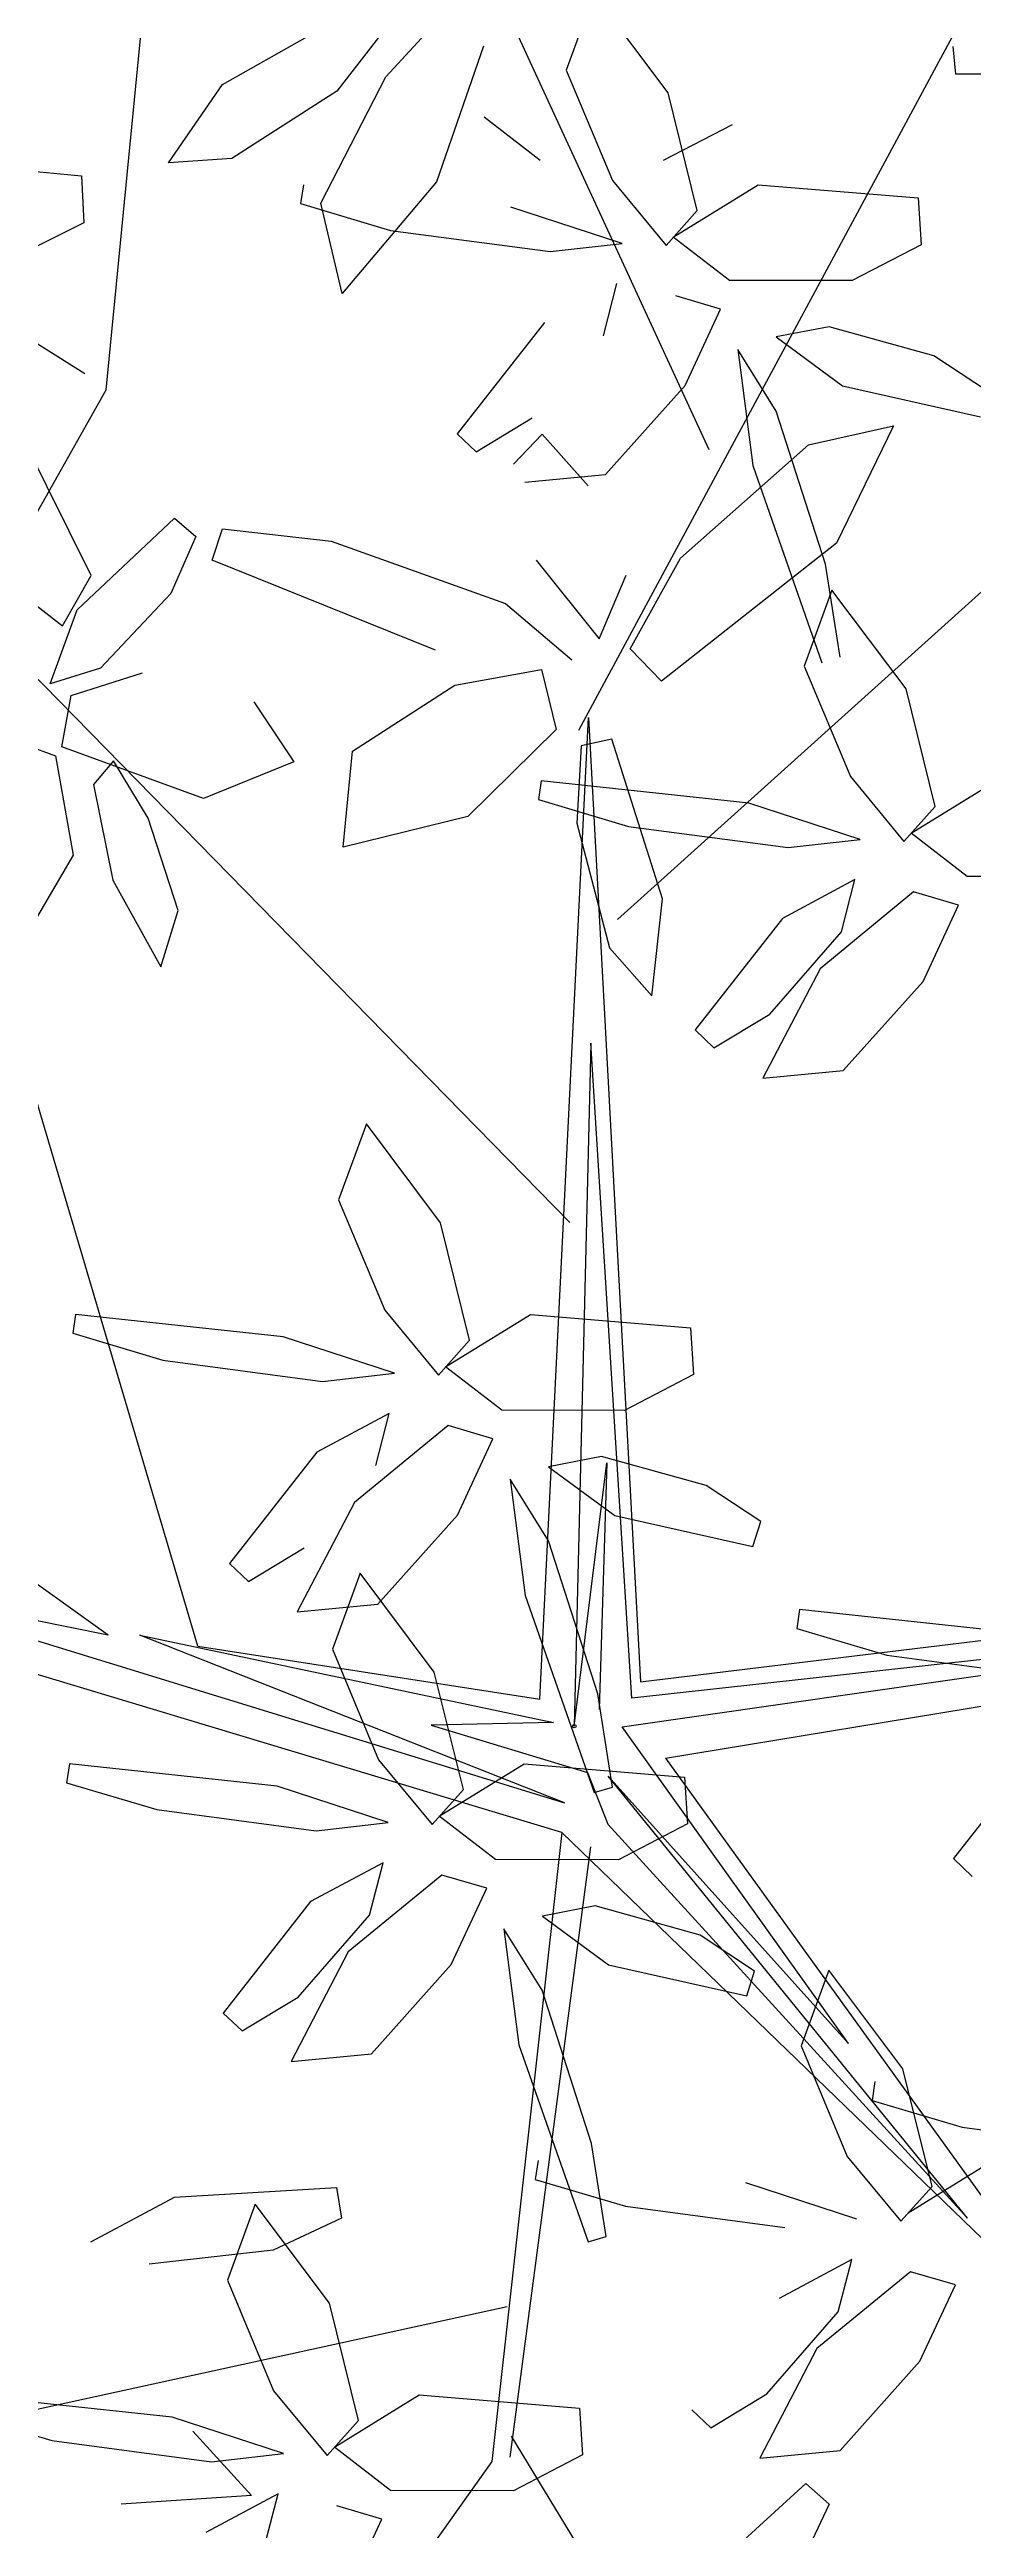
# Model space of a CAD drawing. Header units: inches. Extents: x 218980 to 233865, y 587194 to 599270.
# Drawn here: x 219072.364 to 219073.442, y 587455.978 to 587458.88 of the extents above; entities that cross this region are included whole.
import ezdxf

# ---------------------------------------------------------------- set-up
doc = ezdxf.new("R2010")
doc.units = ezdxf.units.IN
doc.header["$MEASUREMENT"] = 0
doc.layers.get('0').update_dxf_attribs({"lineweight": 0})
doc.layers.add('Proposed Urban Design', color=250, linetype='Continuous', lineweight=0)
doc.styles.get("Standard").update_dxf_attribs({"font": 'arial.ttf'})

# ---------------------------------------------------------------- blocks, each defined once
blk = doc.blocks.new('tree2')
at = {"color": 44}
for p, q in [((325197.7896, 3048395.9247), (325197.157, 3048397.2958)), ((325196.3759, 3048396.0655), (325196.4914, 3048397.2412)), ((325197.4844, 3048395.2679), (325198.5214, 3048397.1925)), ((325196.3265, 3048396.1031), (325195.2963, 3048396.7475)), ((325197.5754, 3048394.8242), (325199.687, 3048396.7258)), ((325197.4634, 3048394.1139), (325195.1158, 3048396.5105)), ((325195.9332, 3048395.2795), (325196.3759, 3048396.0655)), ((325196.5911, 3048393.1216), (325195.9579, 3048395.2607)), ((325197.393, 3048392.9975), (325197.5069, 3048395.2976)), ((325197.5069, 3048395.2976), (325197.6286, 3048393.0376)), ((325193.6755, 3048395.0805), (325196.3806, 3048393.1483)), ((325197.5124, 3048394.5345), (325197.4738, 3048392.934)), ((325197.6089, 3048392.9998), (325197.5124, 3048394.5345)), ((325197.4738, 3048392.934), (325197.5497, 3048393.5508)), ((325197.5497, 3048393.5508), (325197.532, 3048392.9733)), ((325195.566, 3048393.3127), (325196.3806, 3048393.1483)), ((325195.7183, 3048393.2863), (325197.4506, 3048392.7547)), ((325197.6286, 3048393.0376), (325199.5519, 3048393.2718)), ((325197.4447, 3048392.6847), (325195.5982, 3048393.241)), ((325197.5858, 3048392.9323), (325199.5429, 3048393.2131)), ((325199.5429, 3048393.2131), (325197.6089, 3048392.9998)), ((325197.6873, 3048392.8592), (325199.5967, 3048393.1727)), ((325196.4555, 3048393.147), (325197.4252, 3048392.9427)), ((325197.4506, 3048392.7547), (325196.4555, 3048393.147)), ((325196.5911, 3048393.1216), (325197.393, 3048392.9975)), ((325197.4252, 3048392.9427), (325197.1381, 3048392.9361)), ((325197.1381, 3048392.9361), (325197.5045, 3048392.8256)), ((325198.1165, 3048392.1907), (325197.5858, 3048392.9323)), ((325197.5045, 3048392.8256), (325197.5523, 3048392.7041)), ((325198.3955, 3048391.7812), (325197.5532, 3048392.8168)), ((325197.5532, 3048392.8168), (325198.1165, 3048392.1907)), ((325197.6873, 3048392.8592), (325198.6503, 3048391.525)), ((325197.5523, 3048392.7041), (325198.3955, 3048391.7812)), ((325197.4447, 3048392.6847), (325197.2803, 3048391.2113)), ((325197.512, 3048392.6512), (325197.3225, 3048391.221)), ((325197.4447, 3048392.6847), (325198.6256, 3048391.5438)), ((325197.3163, 3048391.5736), (325193.7676, 3048390.7982)), ((325197.3255, 3048391.2705), (325198.9193, 3048388.6524)), ((325197.2803, 3048391.2113), (325195.6173, 3048388.8744))]:
    blk.add_line(p, q, dxfattribs=at)
at = {"color": 60}
for p, q in [((325197.52, 3048396.9924), (325197.455, 3048396.8145)), ((325197.6937, 3048396.7609), (325197.52, 3048396.9924)), ((325196.6492, 3048396.781), (325196.981, 3048396.9684)), ((325197.0318, 3048396.799), (325197.1899, 3048396.9699)), ((325197.0255, 3048396.9052), (325196.9171, 3048396.7651)), ((325197.2608, 3048396.8707), (325197.1508, 3048396.5524)), ((325198.3683, 3048396.8052), (325198.3617, 3048396.87)), ((325197.455, 3048396.8145), (325197.5631, 3048396.5556)), ((325196.5224, 3048396.597), (325196.6492, 3048396.781)), ((325196.9171, 3048396.7651), (325196.6708, 3048396.6071)), ((325196.8799, 3048396.5023), (325197.0318, 3048396.799)), ((325197.7621, 3048396.4854), (325197.6937, 3048396.7609)), ((325198.6819, 3048396.8044), (325198.3683, 3048396.8052)), ((325197.3938, 3048396.6027), (325197.2621, 3048396.7045)), ((325197.8436, 3048396.6865), (325197.6819, 3048396.6023)), ((325195.9437, 3048396.6027), (325196.3188, 3048396.5666)), ((325196.6708, 3048396.6071), (325196.5224, 3048396.597)), ((325196.3188, 3048396.5666), (325196.3242, 3048396.4569)), ((325196.8385, 3048396.5459), (325196.8317, 3048396.5018)), ((325197.1508, 3048396.5524), (325196.9297, 3048396.2911)), ((325197.5631, 3048396.5556), (325197.6888, 3048396.4037)), ((325197.7057, 3048396.4233), (325197.9046, 3048396.5458)), ((325197.9046, 3048396.5458), (325198.2803, 3048396.5149)), ((325196.8317, 3048396.5018), (325197.0432, 3048396.4389)), ((325196.9297, 3048396.2911), (325196.8799, 3048396.5023)), ((325197.5859, 3048396.4083), (325197.3253, 3048396.4936)), ((325197.6888, 3048396.4037), (325197.7621, 3048396.4854)), ((325198.2803, 3048396.5149), (325198.2872, 3048396.4052)), ((325196.3242, 3048396.4569), (325196.1613, 3048396.375)), ((325197.0432, 3048396.4389), (325197.4171, 3048396.3891)), ((325197.4171, 3048396.3891), (325197.5859, 3048396.4083)), ((325197.8373, 3048396.3215), (325197.7057, 3048396.4233)), ((325198.2872, 3048396.4052), (325198.1254, 3048396.3211)), ((325197.542, 3048396.1916), (325197.5736, 3048396.3141)), ((325198.1254, 3048396.3211), (325197.8373, 3048396.3215)), ((325197.8167, 3048396.2545), (325197.7115, 3048396.2855)), ((325197.7337, 3048396.0757), (325197.8167, 3048396.2545)), ((325197.4038, 3048396.2231), (325197.199, 3048395.962)), ((325198.0714, 3048396.2132), (325197.9473, 3048396.1891)), ((325197.9473, 3048396.1891), (325198.1025, 3048396.0749)), ((325198.317, 3048396.1448), (325198.0714, 3048396.2132)), ((325197.8569, 3048396.1596), (325197.8921, 3048395.8877)), ((325197.9469, 3048396.0155), (325197.8569, 3048396.1596)), ((325198.445, 3048396.0604), (325198.317, 3048396.1448)), ((325197.5466, 3048395.8667), (325197.7337, 3048396.0757)), ((325198.1025, 3048396.0749), (325198.4262, 3048396.0023)), ((325197.2434, 3048395.9201), (325197.3746, 3048395.9993)), ((325198.0628, 3048395.6565), (325197.9469, 3048396.0155)), ((325196.3409, 3048395.63), (325196.1856, 3048395.9434)), ((325197.199, 3048395.962), (325197.2434, 3048395.9201)), ((325197.3987, 3048395.9613), (325197.3312, 3048395.8911)), ((325197.5063, 3048395.8407), (325197.3987, 3048395.9613)), ((325198.0231, 3048395.9363), (325198.2219, 3048395.9813)), ((325198.2219, 3048395.9813), (325198.0886, 3048395.7056)), ((325197.7226, 3048395.6708), (325198.0231, 3048395.9363)), ((325197.8921, 3048395.8877), (325198.0543, 3048395.4257)), ((325197.358, 3048395.8488), (325197.5466, 3048395.8667)), ((325196.3085, 3048395.5494), (325196.5367, 3048395.7644)), ((325196.5367, 3048395.7644), (325196.5861, 3048395.7219)), ((325196.5861, 3048395.7219), (325196.5282, 3048395.5877)), ((325196.6249, 3048395.6659), (325196.6488, 3048395.7394)), ((325196.6488, 3048395.7394), (325196.9041, 3048395.7109)), ((325196.9041, 3048395.7109), (325197.3127, 3048395.5644)), ((325196.0822, 3048395.6611), (325196.274, 3048395.512)), ((325197.1483, 3048395.4554), (325196.6249, 3048395.6659)), ((325197.3842, 3048395.6663), (325197.5323, 3048395.4818)), ((325197.6049, 3048395.4584), (325197.7226, 3048395.6708)), ((325198.0886, 3048395.7056), (325197.6783, 3048395.3823)), ((325198.097, 3048395.4385), (325198.0628, 3048395.6565)), ((325196.274, 3048395.512), (325196.3409, 3048395.63)), ((325197.5323, 3048395.4818), (325197.5952, 3048395.6311)), ((325198.0778, 3048395.5958), (325198.0128, 3048395.4179)), ((325198.2515, 3048395.3643), (325198.0778, 3048395.5958)), ((325196.2452, 3048395.3762), (325196.3085, 3048395.5494)), ((325196.5282, 3048395.5877), (325196.3628, 3048395.4128)), ((325197.3127, 3048395.5644), (325197.4682, 3048395.4325)), ((325197.6783, 3048395.3823), (325197.6049, 3048395.4584)), ((325198.0128, 3048395.4179), (325198.121, 3048395.1591)), ((325196.3628, 3048395.4128), (325196.2452, 3048395.3762)), ((325196.2938, 3048395.3488), (325196.4617, 3048395.4021)), ((325196.9541, 3048395.2188), (325197.1933, 3048395.373)), ((325197.1933, 3048395.373), (325197.3971, 3048395.4101)), ((325197.3971, 3048395.4101), (325197.4309, 3048395.2693)), ((325198.3199, 3048395.0889), (325198.2515, 3048395.3643)), ((325196.2722, 3048395.2286), (325196.2938, 3048395.3488)), ((325196.7226, 3048395.3343), (325196.816, 3048395.1935)), ((325196.116, 3048395.2598), (325196.2578, 3048395.2075)), ((325197.4309, 3048395.2693), (325197.2238, 3048395.0652)), ((325197.5616, 3048395.2469), (325197.4901, 3048395.2313)), ((325197.6806, 3048394.8726), (325197.5616, 3048395.2469)), ((325196.2578, 3048395.2075), (325196.2989, 3048394.9747)), ((325196.6046, 3048395.1074), (325196.2722, 3048395.2286)), ((325196.3933, 3048395.1962), (325196.3468, 3048395.1408)), ((325196.4745, 3048395.0617), (325196.3933, 3048395.1962)), ((325196.816, 3048395.1935), (325196.6046, 3048395.1074)), ((325196.9315, 3048394.9934), (325196.9541, 3048395.2188)), ((325197.4901, 3048395.2313), (325197.4794, 3048395.05)), ((325196.3468, 3048395.1408), (325196.3919, 3048394.9161)), ((325197.3963, 3048395.1493), (325197.3895, 3048395.1052)), ((325197.8831, 3048395.097), (325197.3963, 3048395.1493)), ((325198.121, 3048395.1591), (325198.2467, 3048395.0072)), ((325198.2635, 3048395.0267), (325198.4625, 3048395.1492)), ((325197.3895, 3048395.1052), (325197.601, 3048395.0423)), ((325198.1438, 3048395.0118), (325197.8831, 3048395.097)), ((325198.2467, 3048395.0072), (325198.3199, 3048395.0889)), ((325196.5449, 3048394.8452), (325196.4745, 3048395.0617)), ((325197.2238, 3048395.0652), (325196.9315, 3048394.9934)), ((325197.4794, 3048395.05), (325197.5559, 3048394.758)), ((325197.601, 3048395.0423), (325197.9749, 3048394.9925)), ((325197.9749, 3048394.9925), (325198.1438, 3048395.0118)), ((325198.3951, 3048394.9249), (325198.2635, 3048395.0267)), ((325196.2989, 3048394.9747), (325196.1724, 3048394.7583)), ((325196.3919, 3048394.9161), (325196.5042, 3048394.7132)), ((325198.1315, 3048394.9175), (325197.9616, 3048394.8265)), ((325198.0998, 3048394.795), (325198.1315, 3048394.9175)), ((325198.6833, 3048394.9245), (325198.3951, 3048394.9249)), ((325196.5042, 3048394.7132), (325196.5449, 3048394.8452)), ((325197.6554, 3048394.6456), (325197.6806, 3048394.8726)), ((325198.2693, 3048394.8889), (325198.05, 3048394.7087)), ((325198.3746, 3048394.8579), (325198.2693, 3048394.8889)), ((325198.2915, 3048394.6791), (325198.3746, 3048394.8579)), ((325197.9324, 3048394.6027), (325198.0998, 3048394.795)), ((325197.5559, 3048394.758), (325197.6554, 3048394.6456)), ((325198.1044, 3048394.4701), (325198.2915, 3048394.6791)), ((325196.9862, 3048394.3452), (325196.9212, 3048394.1673)), ((325197.1599, 3048394.1137), (325196.9862, 3048394.3452)), ((325196.9212, 3048394.1673), (325197.0293, 3048393.9084)), ((325196.3047, 3048393.8987), (325196.2979, 3048393.8546)), ((325196.2979, 3048393.8546), (325196.5094, 3048393.7917)), ((325196.7915, 3048393.8464), (325196.3047, 3048393.8987)), ((325196.5094, 3048393.7917), (325196.8833, 3048393.7419))]:
    blk.add_line(p, q, dxfattribs=at)
at = {"color": 62}
for p, q in [((325197.9616, 3048394.8265), (325197.7568, 3048394.5655)), ((325198.05, 3048394.7087), (325197.9158, 3048394.4523)), ((325197.7568, 3048394.5655), (325197.8012, 3048394.5235)), ((325197.8012, 3048394.5235), (325197.9324, 3048394.6027)), ((325197.9158, 3048394.4523), (325198.1044, 3048394.4701)), ((325197.2283, 3048393.8383), (325197.1599, 3048394.1137)), ((325197.0293, 3048393.9084), (325197.155, 3048393.7566)), ((325197.1719, 3048393.7761), (325197.3708, 3048393.8986)), ((325197.3708, 3048393.8986), (325197.7465, 3048393.8677)), ((325197.7465, 3048393.8677), (325197.7534, 3048393.7581)), ((325197.0521, 3048393.7611), (325196.7915, 3048393.8464)), ((325197.155, 3048393.7566), (325197.2283, 3048393.8383)), ((325196.8833, 3048393.7419), (325197.0521, 3048393.7611)), ((325197.3035, 3048393.6743), (325197.1719, 3048393.7761)), ((325197.7534, 3048393.7581), (325197.5916, 3048393.6739)), ((325197.0398, 3048393.6669), (325196.87, 3048393.5759)), ((325197.1777, 3048393.6383), (325196.9584, 3048393.4581)), ((325197.0082, 3048393.5444), (325197.0398, 3048393.6669)), ((325197.2829, 3048393.6073), (325197.1777, 3048393.6383)), ((325197.5916, 3048393.6739), (325197.3035, 3048393.6743)), ((325196.87, 3048393.5759), (325196.6652, 3048393.3149)), ((325197.1999, 3048393.4285), (325197.2829, 3048393.6073)), ((325197.5376, 3048393.566), (325197.4135, 3048393.5419)), ((325197.7832, 3048393.4976), (325197.5376, 3048393.566)), ((325197.3231, 3048393.5124), (325197.3583, 3048393.2405)), ((325197.4131, 3048393.3683), (325197.3231, 3048393.5124)), ((325197.4135, 3048393.5419), (325197.5686, 3048393.4277)), ((325196.9584, 3048393.4581), (325196.8242, 3048393.2017)), ((325197.9112, 3048393.4133), (325197.7832, 3048393.4976)), ((325197.0128, 3048393.2195), (325197.1999, 3048393.4285)), ((325197.5686, 3048393.4277), (325197.8924, 3048393.3551)), ((325197.8924, 3048393.3551), (325197.9112, 3048393.4133)), ((325196.7096, 3048393.2729), (325196.8408, 3048393.3521)), ((325197.529, 3048393.0094), (325197.4131, 3048393.3683)), ((325196.6652, 3048393.3149), (325196.7096, 3048393.2729)), ((325196.9716, 3048393.2921), (325196.9066, 3048393.1142)), ((325197.1454, 3048393.0606), (325196.9716, 3048393.2921)), ((325196.8242, 3048393.2017), (325197.0128, 3048393.2195)), ((325197.3583, 3048393.2405), (325197.5204, 3048392.7785)), ((325198.0019, 3048393.2074), (325197.9952, 3048393.1632)), ((325197.9952, 3048393.1632), (325198.2067, 3048393.1003)), ((325198.4888, 3048393.155), (325198.0019, 3048393.2074)), ((325196.9066, 3048393.1142), (325197.0148, 3048392.8553)), ((325198.2067, 3048393.1003), (325198.5806, 3048393.0505)), ((325197.2137, 3048392.7852), (325197.1454, 3048393.0606)), ((325197.5632, 3048392.7914), (325197.529, 3048393.0094)), ((325196.2901, 3048392.8456), (325196.2833, 3048392.8015)), ((325196.777, 3048392.7933), (325196.2901, 3048392.8456)), ((325197.0148, 3048392.8553), (325197.1405, 3048392.7035)), ((325197.1573, 3048392.723), (325197.3563, 3048392.8455)), ((325197.3563, 3048392.8455), (325197.7319, 3048392.8146)), ((325197.7319, 3048392.8146), (325197.7388, 3048392.705)), ((325196.2833, 3048392.8015), (325196.4948, 3048392.7386)), ((325197.0376, 3048392.708), (325196.777, 3048392.7933)), ((325197.1405, 3048392.7035), (325197.2137, 3048392.7852)), ((325197.5204, 3048392.7785), (325197.5632, 3048392.7914)), ((325196.4948, 3048392.7386), (325196.8687, 3048392.6888)), ((325196.8687, 3048392.6888), (325197.0376, 3048392.708)), ((325197.289, 3048392.6212), (325197.1573, 3048392.723)), ((325197.7388, 3048392.705), (325197.5771, 3048392.6208)), ((325197.0253, 3048392.6138), (325196.8554, 3048392.5228)), ((325197.1631, 3048392.5852), (325196.9439, 3048392.4049)), ((325196.9936, 3048392.4913), (325197.0253, 3048392.6138)), ((325197.2684, 3048392.5542), (325197.1631, 3048392.5852)), ((325197.5771, 3048392.6208), (325197.289, 3048392.6212)), ((325196.8554, 3048392.5228), (325196.6506, 3048392.2617)), ((325197.1854, 3048392.3754), (325197.2684, 3048392.5542)), ((325196.8263, 3048392.299), (325196.9936, 3048392.4913)), ((325197.3085, 3048392.4593), (325197.3437, 3048392.1874)), ((325197.3985, 3048392.3152), (325197.3085, 3048392.4593)), ((325197.523, 3048392.5129), (325197.3989, 3048392.4888)), ((325197.3989, 3048392.4888), (325197.5541, 3048392.3746)), ((325197.7686, 3048392.4445), (325197.523, 3048392.5129)), ((325196.9439, 3048392.4049), (325196.8097, 3048392.1485)), ((325197.8966, 3048392.3601), (325197.7686, 3048392.4445)), ((325196.9982, 3048392.1664), (325197.1854, 3048392.3754)), ((325197.5541, 3048392.3746), (325197.8779, 3048392.302)), ((325197.8779, 3048392.302), (325197.8966, 3048392.3601)), ((325196.695, 3048392.2198), (325196.8263, 3048392.299)), ((325197.5144, 3048391.9562), (325197.3985, 3048392.3152)), ((325196.6506, 3048392.2617), (325196.695, 3048392.2198)), ((325196.8097, 3048392.1485), (325196.9982, 3048392.1664)), ((325197.389, 3048391.916), (325197.3822, 3048391.8719)), ((325196.3404, 3048391.7256), (325196.5362, 3048391.8303)), ((325196.5362, 3048391.8303), (325196.9164, 3048391.8533)), ((325196.9164, 3048391.8533), (325196.9277, 3048391.781)), ((325196.7258, 3048391.8136), (325196.6608, 3048391.6358)), ((325196.8995, 3048391.5822), (325196.7258, 3048391.8136)), ((325196.9277, 3048391.781), (325196.768, 3048391.7062)), ((325196.768, 3048391.7062), (325196.4773, 3048391.673)), ((325196.6608, 3048391.6358), (325196.7689, 3048391.3769)), ((325196.9679, 3048391.3067), (325196.8995, 3048391.5822)), ((325196.7689, 3048391.3769), (325196.8946, 3048391.225)), ((325196.9114, 3048391.2445), (325197.1104, 3048391.3671)), ((325196.8946, 3048391.225), (325196.9679, 3048391.3067))]:
    blk.add_line(p, q, dxfattribs=at)
at = {"color": 64}
for p, q in [((325198.5673, 3048392.8845), (325198.3625, 3048392.6235)), ((325198.3625, 3048392.6235), (325198.4069, 3048392.5816)), ((325198.0705, 3048392.3625), (325198.0055, 3048392.1846)), ((325198.2442, 3048392.131), (325198.0705, 3048392.3625)), ((325197.3437, 3048392.1874), (325197.5059, 3048391.7254)), ((325198.0055, 3048392.1846), (325198.1136, 3048391.9257)), ((325198.3126, 3048391.8556), (325198.2442, 3048392.131)), ((325198.1786, 3048392.1011), (325198.1718, 3048392.057)), ((325198.1718, 3048392.057), (325198.3833, 3048391.9941)), ((325198.3833, 3048391.9941), (325198.7572, 3048391.9443)), ((325197.5487, 3048391.7382), (325197.5144, 3048391.9562)), ((325198.1136, 3048391.9257), (325198.2393, 3048391.7739)), ((325198.2562, 3048391.7934), (325198.4551, 3048391.9159)), ((325197.3822, 3048391.8719), (325197.5937, 3048391.809)), ((325198.1364, 3048391.7784), (325197.8758, 3048391.8637)), ((325198.2393, 3048391.7739), (325198.3126, 3048391.8556)), ((325197.5937, 3048391.809), (325197.9676, 3048391.7592)), ((325197.5059, 3048391.7254), (325197.5487, 3048391.7382)), ((325198.1241, 3048391.6842), (325197.9543, 3048391.5932)), ((325198.262, 3048391.6556), (325198.0427, 3048391.4754)), ((325198.0925, 3048391.5617), (325198.1241, 3048391.6842)), ((325198.3672, 3048391.6246), (325198.262, 3048391.6556)), ((325198.2842, 3048391.4458), (325198.3672, 3048391.6246)), ((325197.9251, 3048391.3694), (325198.0925, 3048391.5617)), ((325198.0427, 3048391.4754), (325197.9085, 3048391.219)), ((325198.0971, 3048391.2368), (325198.2842, 3048391.4458)), ((325196.5311, 3048391.3148), (325196.0442, 3048391.3672)), ((325197.1104, 3048391.3671), (325197.4861, 3048391.3361)), ((325197.7939, 3048391.2902), (325197.9251, 3048391.3694)), ((325196.0375, 3048391.323), (325196.249, 3048391.2602)), ((325196.7917, 3048391.2296), (325196.5311, 3048391.3148)), ((325197.4861, 3048391.3361), (325197.4929, 3048391.2265)), ((325197.7495, 3048391.3322), (325197.7939, 3048391.2902)), ((325196.249, 3048391.2602), (325196.6229, 3048391.2103)), ((325196.5798, 3048391.2818), (325196.7169, 3048391.1311)), ((325197.0431, 3048391.1428), (325196.9114, 3048391.2445)), ((325197.9085, 3048391.219), (325198.0971, 3048391.2368)), ((325196.6229, 3048391.2103), (325196.7917, 3048391.2296)), ((325197.4929, 3048391.2265), (325197.3312, 3048391.1424)), ((325196.7169, 3048391.1311), (325196.4113, 3048391.1111)), ((325196.7794, 3048391.1353), (325196.6096, 3048391.0444)), ((325196.7478, 3048391.0129), (325196.7794, 3048391.1353)), ((325197.3312, 3048391.1424), (325197.0431, 3048391.1428)), ((325197.7445, 3048390.9111), (325198.0167, 3048391.1596)), ((325198.0167, 3048391.1596), (325198.0711, 3048391.1107)), ((325197.0225, 3048391.0758), (325196.9172, 3048391.1067)), ((325196.9395, 3048390.8969), (325197.0225, 3048391.0758)), ((325198.0711, 3048391.1107), (325197.9981, 3048390.9559))]:
    blk.add_line(p, q, dxfattribs=at)
blk.add_circle((325197.4738, 3048392.934), 0.00415)
for s in ['P. de Arq. Enrique Guerrero Hernández.', 'P. de Arq. Adrian A. Romero Arguelles.', 'P. de Arq. Francisco Espitia Ramos.', 'P. de Arq. Hugo Suárez Ramírez.']:
    blk.add_text(s, height=1.6e-15, rotation=322.70218).set_placement((325197.4738, 3048392.934))

msp = doc.modelspace()

# ---------------------------------------------------------------- block references
at = {"layer": 'Proposed Urban Design', "xscale": 0.5, "yscale": 0.5, "zscale": 0.5}
msp.add_blockref('tree2', (56474.2418, -936739.5515), dxfattribs=at)

doc.saveas('drawing.dxf')
